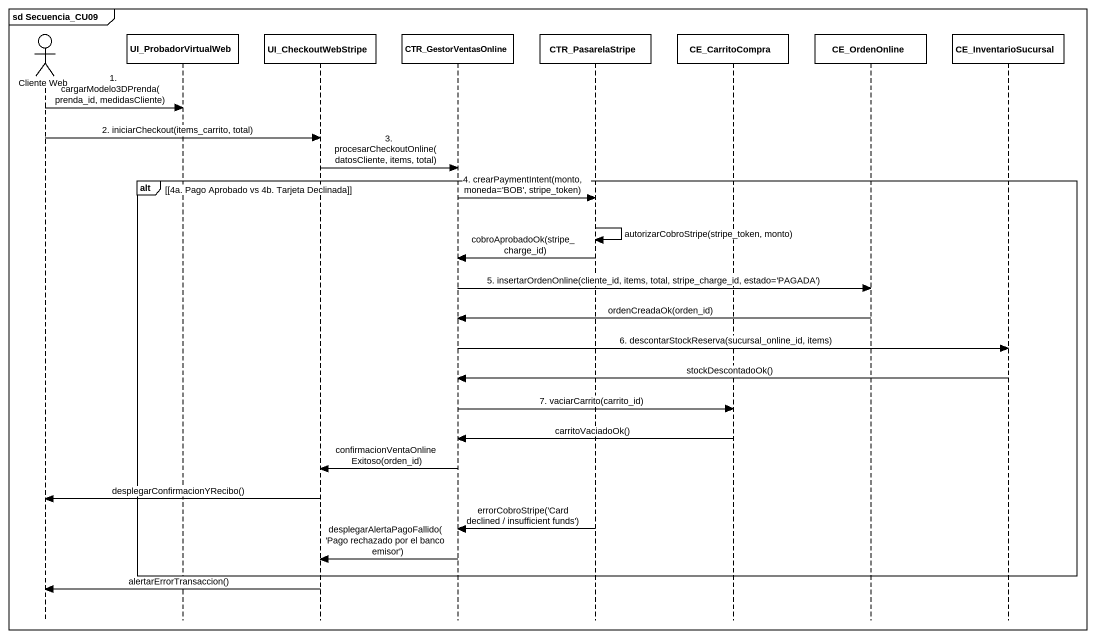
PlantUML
@startuml
mainframe sd Secuencia_CU09
hide footbox
actor "Cliente Web" as Cliente_Web
participant UI_ProbadorVirtualWeb
participant UI_CheckoutWebStripe
participant CTR_GestorVentasOnline
participant CTR_PasarelaStripe
participant CE_CarritoCompra
participant CE_OrdenOnline
participant CE_InventarioSucursal

Cliente_Web -> UI_ProbadorVirtualWeb : 1. cargarModelo3DPrenda(prenda_id, medidasCliente)
Cliente_Web -> UI_CheckoutWebStripe : 2. iniciarCheckout(items_carrito, total)
UI_CheckoutWebStripe -> CTR_GestorVentasOnline : 3. procesarCheckoutOnline(datosCliente, items, total)
alt [4a. Pago Aprobado vs 4b. Tarjeta Declinada]
  CTR_GestorVentasOnline -> CTR_PasarelaStripe : 4. crearPaymentIntent(monto, moneda='BOB', stripe_token)
  CTR_PasarelaStripe -> CTR_PasarelaStripe : autorizarCobroStripe(stripe_token, monto)
  CTR_PasarelaStripe -> CTR_GestorVentasOnline : cobroAprobadoOk(stripe_charge_id)
  CTR_GestorVentasOnline -> CE_OrdenOnline : 5. insertarOrdenOnline(cliente_id, items, total, stripe_charge_id, estado='PAGADA')
  CE_OrdenOnline -> CTR_GestorVentasOnline : ordenCreadaOk(orden_id)
  CTR_GestorVentasOnline -> CE_InventarioSucursal : 6. descontarStockReserva(sucursal_online_id, items)
  CE_InventarioSucursal -> CTR_GestorVentasOnline : stockDescontadoOk()
  CTR_GestorVentasOnline -> CE_CarritoCompra : 7. vaciarCarrito(carrito_id)
  CE_CarritoCompra -> CTR_GestorVentasOnline : carritoVaciadoOk()
  CTR_GestorVentasOnline -> UI_CheckoutWebStripe : confirmacionVentaOnlineExitoso(orden_id)
  UI_CheckoutWebStripe -> Cliente_Web : desplegarConfirmacionYRecibo()
  CTR_PasarelaStripe -> CTR_GestorVentasOnline : errorCobroStripe('Card declined / insufficient funds')
  CTR_GestorVentasOnline -> UI_CheckoutWebStripe : desplegarAlertaPagoFallido('Pago rechazado por el banco emisor')
end
UI_CheckoutWebStripe -> Cliente_Web : alertarErrorTransaccion()
@enduml
